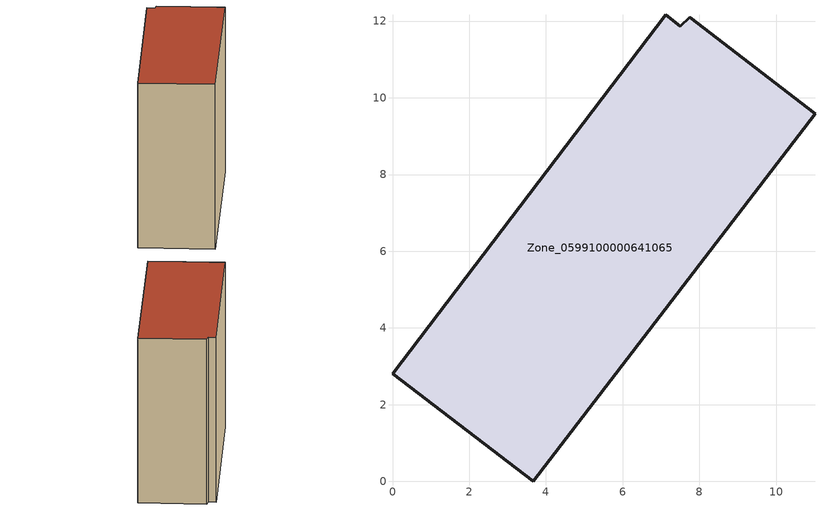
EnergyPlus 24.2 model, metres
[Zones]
Zone_0599100000641065
 floor ground (C_G): 7.74,12.1 11.01,9.59 3.67,0 0,2.81 7.12,12.17 7.5,11.87 z0
 wall outside (C_F): 3.67,0 11.01,9.59 7.74,12.1 7.5,11.87 7.12,12.17 0,2.81 3.67,0 z0:10.59
 roof outside (C_R): 11.01,9.59 7.74,12.1 7.5,11.87 7.12,12.17 0,2.81 3.67,0 z10.59
[BUILDING]
Pand.0599100000641065: North Axis=0; Terrain=City; Loads Convergence Tolerance Value=0.04; Temperature Convergence Tolerance Value=0.4; Solar Distribution=FullExterior; Maximum Number of Warmup Days=25; Minimum Number of Warmup Days=1
[Site:Location]
Rotterdam.The.Hague.AP_ZH_NLD Design_Conditions: Latitude=51.96; Longitude=4.45; Time Zone=1; Elevation=-4.5
[SITE:GROUNDTEMPERATURE:BUILDINGSURFACE]
18, 18, 18, 18, 18, 18, 18, 18, 18, 18, 18, 18
[MATERIAL] Thermal Absorptance=0.9; Solar Absorptance=0.7; Visible Absorptance=0.7
Name | Roughness | Thickness | Conductivity | Density | Specific Heat
G.TI.1946 | MediumSmooth | 0.15 | 1 | 540 | 1210
F.TI.1946 | Rough | 0.3 | 0.857143 | 1920 | 840
R.TI.1946 | MediumRough | 0.2 | 0.1 | 1500 | 1000
[CONSTRUCTION]
C_G: G.TI.1946
C_F: F.TI.1946
C_R: R.TI.1946
[ZONE]
Zone_0599100000641065: Type=1; Multiplier=1; Ceiling Height=Autocalculate; Volume=Autocalculate; Floor Area=autocalculate; Part of Total Floor Area=Yes
[ZONEINFILTRATION:DESIGNFLOWRATE]
Infil_Zone_0599100000641065: Zone or ZoneList or Space or SpaceList=Zone_0599100000641065; Schedule=AlwaysOn; Design Flow Rate Calculation Method=Flow/Area; Flow Rate per Floor Area=0.003; Constant Term Coefficient=1; Temperature Term Coefficient=0; Velocity Term Coefficient=0; Velocity Squared Term Coefficient=0
[HVACTEMPLATE:ZONE:IDEALLOADSAIRSYSTEM]
Zone_0599100000641065: Maximum Heating Supply Air Temperature=50; Minimum Cooling Supply Air Temperature=13; Maximum Heating Supply Air Humidity Ratio=0.0156; Minimum Cooling Supply Air Humidity Ratio=0.0077; Heating Limit=NoLimit; Cooling Limit=NoLimit; Dehumidification Control Type=ConstantSensibleHeatRatio; Cooling Sensible Heat Ratio=0.7; Dehumidification Setpoint=60; Humidification Control Type=None; Humidification Setpoint=30; Outdoor Air Method=None; Outdoor Air Flow Rate per Person=0.00944; Outdoor Air Flow Rate per Zone Floor Area=0; Outdoor Air Flow Rate per Zone=0; Demand Controlled Ventilation Type=None; Outdoor Air Economizer Type=NoEconomizer; Heat Recovery Type=None; Sensible Heat Recovery Effectiveness=0.7; Latent Heat Recovery Effectiveness=0.65
[ZONECONTROL:THERMOSTAT]
ThermostatControl_Zone_0599100000641065: Zone or ZoneList=Zone_0599100000641065; Control Type Schedule=DualSetpointControlType; Control 1=Thermostat_Zone_0599100000641065; Temperature Difference Between Cutout And Setpoint=0
[THERMOSTATSETPOINT:DUALSETPOINT]
Thermostat_Zone_0599100000641065: Heating Setpoint Temperature Schedule=HeatingSetpoint_Zone_0599100000641065; Cooling Setpoint Temperature Schedule=CoolingSetpoint_Zone_0599100000641065
[SCHEDULE:COMPACT]
HeatingSetpoint_Zone_0599100000641065: Through: 12/31, For: AllDays, Until: 24:00, 21
CoolingSetpoint_Zone_0599100000641065: Through: 12/31, For: AllDays, Until: 24:00, 24
DualSetpointControlType: Through: 12/31, For: AllDays, Until: 24:00, 4
AlwaysOn: Through: 12/31, For: AllDays, Until: 24:00, 1
